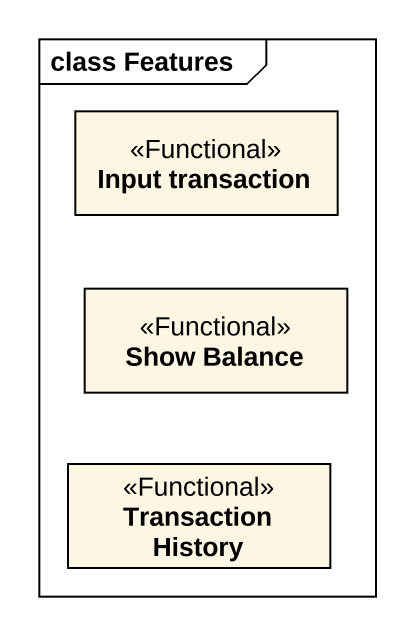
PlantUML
@startuml
mainframe class Features
hide circle
hide empty members
class "Input transaction" as Input_transaction <<Functional>>
class "Show Balance" as Show_Balance <<Functional>>
class "Transaction History" as Transaction_History <<Functional>>
@enduml
